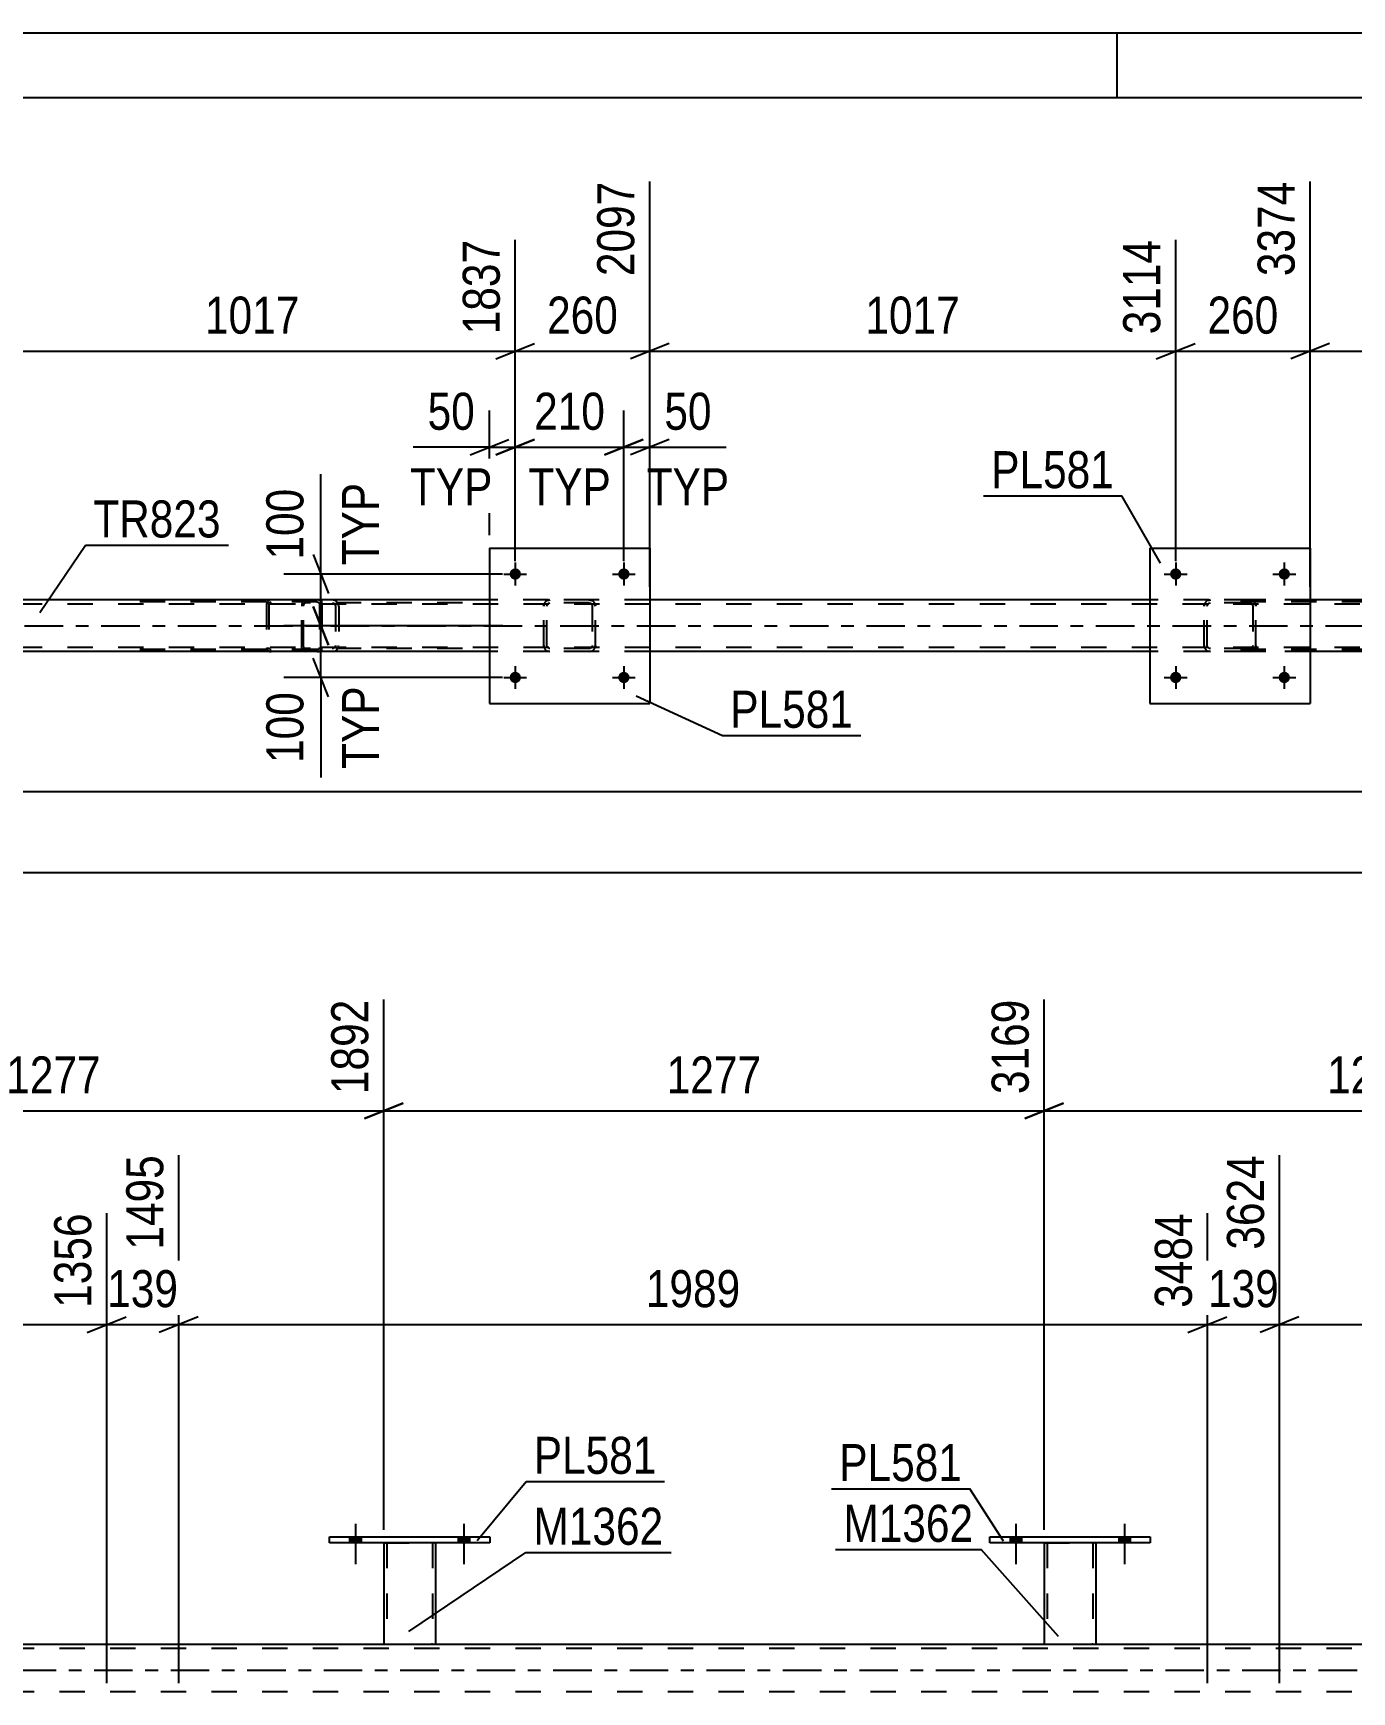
# Model space of a CAD drawing. Header units: millimetres. Extents: x 0 to 841, y 0 to 594.
# Drawn here: x 127.2 to 229.1, y 465.7 to 594 of the extents above; entities that cross this region are included whole.
import ezdxf

# ---------------------------------------------------------------- set-up
doc = ezdxf.new("R2010")
doc.units = ezdxf.units.MM
doc.linetypes.add('DXK_LINE_DOT2', pattern=[3.9198, 1.9599, -1.9599])
doc.linetypes.add('DXK_LINE_DOT3', pattern=[5.9187, 2.979, -0.9799, 0.9799, -0.9799])
doc.styles.add('Arial Narrow', font='ARIALN.TTF', dxfattribs={"height": 0.2})

# ---------------------------------------------------------------- blocks, each defined once
blk = doc.blocks.new('Unknown-318884811-1133')
at = {"color": 5, "linetype": 'Continuous'}
for p, q in [((841, 594), (0, 594)), ((211, 589), (211, 594)), ((836, 589), (5, 589))]:
    blk.add_line(p, q, dxfattribs=at)
blk = doc.blocks.new('Part-318884811-2926 - 2858')
at = {"color": 2, "linetype": 'Continuous'}
for p, q in [((162.44, 554.17), (162.44, 542.17)), ((162.44, 554.17), (174.84, 554.17)), ((174.84, 554.17), (174.84, 542.17)), ((162.44, 542.17), (174.84, 542.17))]:
    blk.add_line(p, q, dxfattribs=at)
blk = doc.blocks.new('Part-318884811-2947 - 2858')
at = {"color": 7, "linetype": 'DXK_LINE_DOT2'}
for p, q in [((217.72, 549.69), (217.76, 549.87)), ((217.76, 549.87), (217.72, 549.69)), ((217.72, 546.65), (217.72, 549.69)), ((217.96, 549.69), (217.98, 549.78)), ((217.96, 546.65), (217.96, 549.69)), ((217.98, 549.78), (218.03, 549.86)), ((218.02, 550.13), (218.2, 550.17)), ((218.2, 550.17), (218.02, 550.13)), ((218.03, 549.86), (218.11, 549.91)), ((218.11, 549.91), (218.2, 549.93)), ((221.24, 550.17), (218.2, 550.17)), ((221.24, 549.93), (218.2, 549.93)), ((221.24, 550.17), (221.42, 550.13)), ((221.42, 550.13), (221.24, 550.17)), ((221.24, 549.93), (221.33, 549.91)), ((221.33, 549.91), (221.41, 549.86)), ((221.41, 549.86), (221.46, 549.78)), ((221.46, 549.78), (221.48, 549.69)), ((221.48, 549.69), (221.48, 546.65)), ((221.68, 549.87), (221.72, 549.69)), ((221.72, 549.69), (221.68, 549.87)), ((221.72, 546.65), (221.72, 549.69)), ((217.76, 546.46), (217.72, 546.65)), ((217.72, 546.65), (217.76, 546.46)), ((217.98, 546.55), (217.96, 546.65)), ((218.03, 546.48), (217.98, 546.55)), ((218.11, 546.42), (218.03, 546.48)), ((221.41, 546.48), (221.33, 546.42)), ((221.46, 546.55), (221.41, 546.48)), ((221.48, 546.65), (221.46, 546.55)), ((221.72, 546.65), (221.68, 546.46)), ((221.68, 546.46), (221.72, 546.65)), ((218.2, 546.17), (218.02, 546.2)), ((218.02, 546.2), (218.2, 546.17)), ((218.2, 546.41), (218.11, 546.42)), ((221.24, 546.41), (218.2, 546.41)), ((221.24, 546.17), (218.2, 546.17)), ((221.33, 546.42), (221.24, 546.41)), ((221.42, 546.2), (221.24, 546.17)), ((221.24, 546.17), (221.42, 546.2))]:
    blk.add_line(p, q, dxfattribs=at)
at = {"color": 7, "linetype": 'DXK_LINE_DOT3'}
blk.add_line((219.72, 548.17), (219.72, 548.17), dxfattribs=at)
at = {"color": 7, "linetype": 'DXK_LINE_DOT2'}
for centre, start, end in [((218.2, 549.69), 112.5, 157.5), ((218.2, 549.69), 112.5, 157.5), ((221.24, 549.69), 22.5, 67.5), ((221.24, 549.69), 22.5, 67.5), ((218.2, 546.65), 202.5, 247.5), ((218.2, 546.65), 202.5, 247.5), ((221.24, 546.65), 292.5, 337.5), ((221.24, 546.65), 292.5, 337.5)]:
    blk.add_arc(centre, 0.48, start, end, dxfattribs=at)
blk = doc.blocks.new('Part-318884811-2952 - 2858')
at = {"color": 2, "linetype": 'Continuous'}
for p, q in [((213.52, 554.17), (213.52, 542.17)), ((213.52, 554.17), (225.92, 554.17)), ((225.92, 554.17), (225.92, 542.17)), ((213.52, 542.17), (225.92, 542.17))]:
    blk.add_line(p, q, dxfattribs=at)
blk = doc.blocks.new('Part-318884811-2953 - 2858')
at = {"color": 7, "linetype": 'DXK_LINE_DOT2'}
for p, q in [((166.64, 549.69), (166.68, 549.87)), ((166.68, 549.87), (166.64, 549.69)), ((166.64, 546.65), (166.64, 549.69)), ((166.88, 549.69), (166.9, 549.78)), ((166.88, 546.65), (166.88, 549.69)), ((166.9, 549.78), (166.95, 549.86)), ((166.94, 550.13), (167.12, 550.17)), ((167.12, 550.17), (166.94, 550.13)), ((166.95, 549.86), (167.03, 549.91)), ((167.03, 549.91), (167.12, 549.93)), ((170.16, 550.17), (167.12, 550.17)), ((170.16, 549.93), (167.12, 549.93)), ((170.16, 550.17), (170.34, 550.13)), ((170.34, 550.13), (170.16, 550.17)), ((170.16, 549.93), (170.25, 549.91)), ((170.25, 549.91), (170.33, 549.86)), ((170.33, 549.86), (170.38, 549.78)), ((170.38, 549.78), (170.4, 549.69)), ((170.4, 549.69), (170.4, 546.65)), ((170.6, 549.87), (170.64, 549.69)), ((170.64, 549.69), (170.6, 549.87)), ((170.64, 546.65), (170.64, 549.69)), ((166.68, 546.46), (166.64, 546.65)), ((166.64, 546.65), (166.68, 546.46)), ((166.9, 546.55), (166.88, 546.65)), ((166.95, 546.48), (166.9, 546.55)), ((167.03, 546.42), (166.95, 546.48)), ((170.33, 546.48), (170.25, 546.42)), ((170.38, 546.55), (170.33, 546.48)), ((170.4, 546.65), (170.38, 546.55)), ((170.64, 546.65), (170.6, 546.46)), ((170.6, 546.46), (170.64, 546.65)), ((167.12, 546.17), (166.94, 546.2)), ((166.94, 546.2), (167.12, 546.17)), ((167.12, 546.41), (167.03, 546.42)), ((170.16, 546.41), (167.12, 546.41)), ((170.16, 546.17), (167.12, 546.17)), ((170.25, 546.42), (170.16, 546.41)), ((170.34, 546.2), (170.16, 546.17)), ((170.16, 546.17), (170.34, 546.2))]:
    blk.add_line(p, q, dxfattribs=at)
at = {"color": 7, "linetype": 'DXK_LINE_DOT3'}
blk.add_line((168.64, 548.17), (168.64, 548.17), dxfattribs=at)
at = {"color": 7, "linetype": 'DXK_LINE_DOT2'}
for centre, start, end in [((167.12, 549.69), 112.5, 157.5), ((167.12, 549.69), 112.5, 157.5), ((170.16, 549.69), 22.5, 67.5), ((170.16, 549.69), 22.5, 67.5), ((167.12, 546.65), 202.5, 247.5), ((167.12, 546.65), 202.5, 247.5), ((170.16, 546.65), 292.5, 337.5), ((170.16, 546.65), 292.5, 337.5)]:
    blk.add_arc(centre, 0.48, start, end, dxfattribs=at)
blk = doc.blocks.new('Bolt-318884811-2912 - 2858')
at = {"linetype": 'Continuous'}
for points in [[(215.96, 544.17, -1), (215.08, 544.17, -1)], [(224.36, 544.17, -1), (223.48, 544.17, -1)]]:
    blk.add_hatch(color=1, dxfattribs=at).paths.add_polyline_path(points)
at = {"color": 1, "linetype": 'Continuous'}
for p, q in [((214.64, 544.17), (216.4, 544.17)), ((215.52, 545.05), (215.52, 543.29)), ((223.04, 544.17), (224.8, 544.17)), ((223.92, 545.05), (223.92, 543.29))]:
    blk.add_line(p, q, dxfattribs=at)
blk = doc.blocks.new('Bolt-318884811-2913 - 2858')
at = {"linetype": 'Continuous'}
for points in [[(215.96, 552.17, -1), (215.08, 552.17, -1)], [(224.36, 552.17, -1), (223.48, 552.17, -1)]]:
    blk.add_hatch(color=1, dxfattribs=at).paths.add_polyline_path(points)
at = {"color": 1, "linetype": 'Continuous'}
for p, q in [((215.52, 553.05), (215.52, 551.29)), ((223.92, 553.05), (223.92, 551.29)), ((214.64, 552.17), (216.4, 552.17)), ((223.04, 552.17), (224.8, 552.17))]:
    blk.add_line(p, q, dxfattribs=at)
blk = doc.blocks.new('Bolt-318884811-2914 - 2858')
at = {"linetype": 'Continuous'}
for points in [[(164.88, 544.17, -1), (164, 544.17, -1)], [(173.28, 544.17, -1), (172.4, 544.17, -1)]]:
    blk.add_hatch(color=1, dxfattribs=at).paths.add_polyline_path(points)
at = {"color": 1, "linetype": 'Continuous'}
for p, q in [((163.56, 544.17), (165.32, 544.17)), ((164.44, 545.05), (164.44, 543.29)), ((171.96, 544.17), (173.72, 544.17)), ((172.84, 545.05), (172.84, 543.29))]:
    blk.add_line(p, q, dxfattribs=at)
blk = doc.blocks.new('Bolt-318884811-2915 - 2858')
at = {"linetype": 'Continuous'}
for points in [[(164.88, 552.17, -1), (164, 552.17, -1)], [(173.28, 552.17, -1), (172.4, 552.17, -1)]]:
    blk.add_hatch(color=1, dxfattribs=at).paths.add_polyline_path(points)
at = {"color": 1, "linetype": 'Continuous'}
for p, q in [((164.44, 553.05), (164.44, 551.29)), ((172.84, 553.05), (172.84, 551.29)), ((163.56, 552.17), (165.32, 552.17)), ((171.96, 552.17), (173.72, 552.17))]:
    blk.add_line(p, q, dxfattribs=at)
blk = doc.blocks.new('Part-318884811-2978 - 2858')
at = {"color": 7, "linetype": 'DXK_LINE_DOT2'}
for p, q in [((234.26, 550.17), (218.93, 550.17)), ((234.26, 550.01), (218.93, 550.01)), ((230.37, 549.97), (230.34, 549.85)), ((230.34, 549.85), (230.34, 546.49)), ((230.52, 549.85), (230.53, 549.91)), ((230.52, 549.85), (230.52, 546.49)), ((230.53, 549.91), (230.56, 549.96)), ((230.69, 550.17), (230.56, 550.14)), ((230.56, 549.96), (230.62, 549.99)), ((230.62, 549.99), (230.69, 550.01)), ((234.39, 550.14), (234.26, 550.17)), ((234.26, 550.01), (234.33, 549.99)), ((234.33, 549.99), (234.35, 549.98)), ((234.35, 549.98), (234.38, 549.96)), ((234.38, 549.96), (234.42, 549.91)), ((234.42, 549.91), (234.43, 549.85)), ((234.43, 549.85), (234.43, 546.49)), ((234.6, 549.85), (234.58, 549.97)), ((234.6, 549.85), (234.6, 546.49)), ((230.34, 546.49), (230.37, 546.36)), ((230.53, 546.43), (230.52, 546.49)), ((234.43, 546.49), (234.42, 546.43)), ((234.58, 546.36), (234.6, 546.49)), ((234.26, 546.33), (218.93, 546.33)), ((234.26, 546.17), (218.93, 546.17)), ((230.56, 546.37), (230.53, 546.43)), ((230.56, 546.37), (230.6, 546.35)), ((230.56, 546.19), (230.69, 546.17)), ((230.6, 546.35), (230.62, 546.34)), ((230.62, 546.34), (230.69, 546.33)), ((234.33, 546.34), (234.26, 546.33)), ((234.26, 546.17), (234.39, 546.19)), ((234.38, 546.37), (234.33, 546.34)), ((234.42, 546.43), (234.38, 546.37))]:
    blk.add_line(p, q, dxfattribs=at)
for centre, start, end in [((230.67, 549.83), 110.7583, 155.68), ((234.27, 549.83), 24.32, 69.2417), ((230.67, 546.5), 204.32, 249.2417), ((234.27, 546.5), 290.7583, 335.68)]:
    blk.add_arc(centre, 0.331, start, end, dxfattribs=at)
blk = doc.blocks.new('Part-318884811-2996 - 2858')
at = {"color": 7, "linetype": 'DXK_LINE_DOT2'}
for p, q in [((149.13, 550.17), (133.8, 550.17)), ((149.13, 550.01), (133.8, 550.01)), ((145.24, 549.97), (145.21, 549.85)), ((145.21, 549.85), (145.21, 546.49)), ((145.38, 549.85), (145.39, 549.91)), ((145.38, 549.85), (145.38, 546.49)), ((145.39, 549.91), (145.43, 549.96)), ((145.55, 550.17), (145.42, 550.14)), ((145.43, 549.96), (145.49, 549.99)), ((145.49, 549.99), (145.55, 550.01)), ((149.26, 550.14), (149.13, 550.17)), ((149.13, 550.01), (149.19, 549.99)), ((149.19, 549.99), (149.22, 549.98)), ((149.22, 549.98), (149.25, 549.96)), ((149.25, 549.96), (149.28, 549.91)), ((149.28, 549.91), (149.3, 549.85)), ((149.3, 549.85), (149.3, 546.49)), ((149.47, 549.85), (149.44, 549.97)), ((149.47, 549.85), (149.47, 546.49)), ((145.21, 546.49), (145.24, 546.36)), ((145.39, 546.43), (145.38, 546.49)), ((149.3, 546.49), (149.28, 546.43)), ((149.44, 546.36), (149.47, 546.49)), ((149.13, 546.33), (133.8, 546.33)), ((149.13, 546.17), (133.8, 546.17)), ((145.43, 546.37), (145.39, 546.43)), ((145.42, 546.19), (145.55, 546.17)), ((145.43, 546.37), (145.46, 546.35)), ((145.46, 546.35), (145.49, 546.34)), ((145.49, 546.34), (145.55, 546.33)), ((149.19, 546.34), (149.13, 546.33)), ((149.13, 546.17), (149.26, 546.19)), ((149.25, 546.37), (149.19, 546.34)), ((149.28, 546.43), (149.25, 546.37))]:
    blk.add_line(p, q, dxfattribs=at)
for centre, start, end in [((145.54, 549.83), 110.7583, 155.68), ((149.14, 549.83), 24.32, 69.2417), ((145.54, 546.5), 204.32, 249.2417), ((149.14, 546.5), 290.7583, 335.68)]:
    blk.add_arc(centre, 0.331, start, end, dxfattribs=at)
blk = doc.blocks.new('Part-318884811-3003 - 2858')
at = {"color": 7, "linetype": 'DXK_LINE_DOT2'}
for p, q in [((147.94, 549.87), (147.92, 549.69)), ((147.92, 546.65), (147.92, 549.69)), ((148, 550.03), (147.94, 549.87)), ((148.09, 550.13), (148, 550.03)), ((148.06, 549.69), (148.07, 549.78)), ((148.06, 546.65), (148.06, 549.69)), ((148.07, 549.78), (148.1, 549.86)), ((148.19, 550.17), (148.09, 550.13)), ((148.1, 549.86), (148.14, 549.91)), ((148.14, 549.91), (148.19, 549.93)), ((160.35, 550.17), (148.19, 550.17)), ((160.35, 549.93), (148.19, 549.93)), ((149.47, 549.93), (149.47, 550.17)), ((150.47, 550.13), (150.28, 550.17)), ((150.28, 549.93), (150.38, 549.91)), ((150.38, 549.91), (150.46, 549.86)), ((150.46, 549.86), (150.51, 549.78)), ((150.51, 549.78), (150.53, 549.69)), ((150.53, 549.69), (150.53, 546.65)), ((150.77, 549.77), (150.75, 549.87)), ((150.79, 549.69), (150.77, 549.77)), ((150.79, 549.69), (150.79, 546.65)), ((147.94, 546.46), (147.92, 546.65)), ((148.07, 546.55), (148.06, 546.65)), ((148.08, 546.51), (148.07, 546.55)), ((148.1, 546.48), (148.08, 546.51)), ((148.14, 546.42), (148.1, 546.48)), ((150.46, 546.48), (150.38, 546.42)), ((150.51, 546.55), (150.46, 546.48)), ((150.53, 546.65), (150.51, 546.55)), ((150.75, 546.46), (150.77, 546.58)), ((150.77, 546.58), (150.79, 546.65)), ((147.99, 546.34), (147.94, 546.46)), ((148, 546.31), (147.99, 546.34)), ((148, 546.31), (148.09, 546.2)), ((148.09, 546.2), (148.19, 546.17)), ((148.19, 546.41), (148.14, 546.42)), ((160.35, 546.41), (148.19, 546.41)), ((160.35, 546.17), (148.19, 546.17)), ((149.47, 546.17), (149.47, 546.41)), ((150.38, 546.42), (150.28, 546.41)), ((150.28, 546.17), (150.47, 546.2))]:
    blk.add_line(p, q, dxfattribs=at)
for centre, start, end in [((150.3, 549.67), 23.8494, 68.8059), ((150.3, 546.66), 291.1941, 336.1506)]:
    blk.add_arc(centre, 0.492, start, end, dxfattribs=at)
blk = doc.blocks.new('Part-318884811-3068 - 2858')
at = {"color": 7, "linetype": 'DXK_LINE_DOT2'}
for p, q in [((755.01, 549.85), (90.98, 549.85)), ((174.84, 550.17), (162.44, 550.17)), ((225.92, 550.17), (213.52, 550.17)), ((755.01, 546.49), (90.98, 546.49)), ((174.84, 546.17), (162.44, 546.17)), ((225.92, 546.17), (213.52, 546.17))]:
    blk.add_line(p, q, dxfattribs=at)
at = {"color": 2, "linetype": 'Continuous'}
for p, q in [((162.44, 550.17), (123.76, 550.17)), ((213.52, 550.17), (174.84, 550.17)), ((264.6, 550.17), (225.92, 550.17)), ((162.44, 546.17), (123.76, 546.17)), ((213.52, 546.17), (174.84, 546.17)), ((264.6, 546.17), (225.92, 546.17))]:
    blk.add_line(p, q, dxfattribs=at)
at = {"color": 7, "linetype": 'DXK_LINE_DOT3'}
blk.add_line((90.98, 548.17), (755.01, 548.17), dxfattribs=at)
blk = doc.blocks.new('Part-318884811-3912 - 3840')
at = {"color": 2, "linetype": 'Continuous'}
blk.add_line((78.6, 469.4), (742.64, 469.4), dxfattribs=at)
at = {"color": 7, "linetype": 'DXK_LINE_DOT2'}
for p, q in [((742.64, 469.08), (78.6, 469.08)), ((742.64, 465.72), (78.6, 465.72))]:
    blk.add_line(p, q, dxfattribs=at)
at = {"color": 7, "linetype": 'DXK_LINE_DOT3'}
blk.add_line((78.6, 467.4), (742.64, 467.4), dxfattribs=at)
blk = doc.blocks.new('Bolt-318884811-4153 - 3840')
at = {"linetype": 'Continuous'}
for points in [[(202.71, 477.24), (203.59, 477.24), (203.59, 477.72), (202.71, 477.72)], [(211.11, 477.24), (211.99, 477.24), (211.99, 477.72), (211.11, 477.72)]]:
    blk.add_hatch(color=1, dxfattribs=at).paths.add_polyline_path(points)
at = {"color": 1, "linetype": 'Continuous'}
for p, q in [((203.15, 478.72), (203.15, 475.6)), ((211.55, 478.72), (211.55, 475.6)), ((202.71, 477.72), (202.71, 477.24)), ((203.59, 477.72), (203.59, 477.24)), ((211.11, 477.72), (211.11, 477.24)), ((211.99, 477.72), (211.99, 477.24))]:
    blk.add_line(p, q, dxfattribs=at)
blk = doc.blocks.new('Bolt-318884811-4151 - 3840')
at = {"linetype": 'Continuous'}
for points in [[(151.63, 477.24), (152.51, 477.24), (152.51, 477.72), (151.63, 477.72)], [(160.03, 477.24), (160.91, 477.24), (160.91, 477.72), (160.03, 477.72)]]:
    blk.add_hatch(color=1, dxfattribs=at).paths.add_polyline_path(points)
at = {"color": 1, "linetype": 'Continuous'}
for p, q in [((152.07, 478.72), (152.07, 475.6)), ((160.47, 478.72), (160.47, 475.6)), ((151.63, 477.72), (151.63, 477.24)), ((152.51, 477.72), (152.51, 477.24)), ((160.03, 477.72), (160.03, 477.24)), ((160.91, 477.72), (160.91, 477.24))]:
    blk.add_line(p, q, dxfattribs=at)
blk = doc.blocks.new('Bolt-318884811-4152 - 3840')
at = {"linetype": 'Continuous'}
for points in [[(151.63, 477.24), (152.51, 477.24), (152.51, 477.72), (151.63, 477.72)], [(160.03, 477.24), (160.91, 477.24), (160.91, 477.72), (160.03, 477.72)]]:
    blk.add_hatch(color=1, dxfattribs=at).paths.add_polyline_path(points)
at = {"color": 1, "linetype": 'Continuous'}
for p, q in [((152.07, 478.72), (152.07, 475.6)), ((160.47, 478.72), (160.47, 475.6)), ((151.63, 477.72), (151.63, 477.24)), ((152.51, 477.72), (152.51, 477.24)), ((160.03, 477.72), (160.03, 477.24)), ((160.91, 477.72), (160.91, 477.24))]:
    blk.add_line(p, q, dxfattribs=at)
blk = doc.blocks.new('Bolt-318884811-4154 - 3840')
at = {"linetype": 'Continuous'}
for points in [[(202.71, 477.24), (203.59, 477.24), (203.59, 477.72), (202.71, 477.72)], [(211.11, 477.24), (211.99, 477.24), (211.99, 477.72), (211.11, 477.72)]]:
    blk.add_hatch(color=1, dxfattribs=at).paths.add_polyline_path(points)
at = {"color": 1, "linetype": 'Continuous'}
for p, q in [((203.15, 478.72), (203.15, 475.6)), ((211.55, 478.72), (211.55, 475.6)), ((202.71, 477.72), (202.71, 477.24)), ((203.59, 477.72), (203.59, 477.24)), ((211.11, 477.72), (211.11, 477.24)), ((211.99, 477.72), (211.99, 477.24))]:
    blk.add_line(p, q, dxfattribs=at)
blk = doc.blocks.new('Part-318884811-4244 - 3840')
at = {"color": 2, "linetype": 'Continuous'}
for p, q in [((150.07, 477.72), (162.47, 477.72)), ((150.07, 477.24), (150.07, 477.72)), ((162.47, 477.24), (150.07, 477.24)), ((162.47, 477.72), (162.47, 477.24))]:
    blk.add_line(p, q, dxfattribs=at)
blk = doc.blocks.new('Part-318884811-4249 - 3840')
at = {"color": 2, "linetype": 'Continuous'}
for p, q in [((154.27, 477.24), (154.27, 469.4)), ((158.27, 477.24), (158.27, 469.4)), ((154.27, 469.4), (158.27, 469.4))]:
    blk.add_line(p, q, dxfattribs=at)
at = {"color": 7, "linetype": 'DXK_LINE_DOT2'}
for p, q in [((154.27, 477.24), (158.27, 477.24)), ((154.27, 477.24), (154.27, 477.24)), ((154.27, 477.24), (154.27, 477.24)), ((154.51, 477.24), (154.51, 469.4)), ((158.03, 477.24), (158.03, 469.4)), ((158.27, 477.24), (158.27, 477.24)), ((158.27, 477.24), (158.27, 477.24)), ((158.01, 469.4), (157.97, 469.4)), ((157.97, 469.4), (158.01, 469.4)), ((158.03, 469.4), (158.01, 469.4)), ((158.01, 469.4), (158.03, 469.4))]:
    blk.add_line(p, q, dxfattribs=at)
blk = doc.blocks.new('Part-318884811-4254 - 3840')
at = {"color": 2, "linetype": 'Continuous'}
for p, q in [((201.15, 477.72), (213.55, 477.72)), ((201.15, 477.24), (201.15, 477.72)), ((213.55, 477.24), (201.15, 477.24)), ((213.55, 477.72), (213.55, 477.24))]:
    blk.add_line(p, q, dxfattribs=at)
blk = doc.blocks.new('Part-318884811-4259 - 3840')
at = {"color": 2, "linetype": 'Continuous'}
for p, q in [((205.35, 477.24), (205.35, 469.4)), ((209.35, 477.24), (209.35, 469.4)), ((205.35, 469.4), (209.35, 469.4))]:
    blk.add_line(p, q, dxfattribs=at)
at = {"color": 7, "linetype": 'DXK_LINE_DOT2'}
for p, q in [((205.35, 477.24), (209.35, 477.24)), ((205.35, 477.24), (205.35, 477.24)), ((205.35, 477.24), (205.35, 477.24)), ((205.59, 477.24), (205.59, 469.4)), ((209.11, 477.24), (209.11, 469.4)), ((209.35, 477.24), (209.35, 477.24)), ((209.35, 477.24), (209.35, 477.24)), ((209.09, 469.4), (209.05, 469.4)), ((209.05, 469.4), (209.09, 469.4)), ((209.11, 469.4), (209.09, 469.4)), ((209.09, 469.4), (209.11, 469.4))]:
    blk.add_line(p, q, dxfattribs=at)
blk = doc.blocks.new('StraightDimension-318884811-3817 - 2858')
at = {"color": 7, "linetype": 'Continuous'}
blk.add_line((90.34, 529.08), (797.57, 529.08), dxfattribs=at)
blk = doc.blocks.new('StraightDimension-318884811-3101 - 2858')
at = {"color": 7, "linetype": 'Continuous'}
for p, q in [((148.8, 549.67), (150, 546.67)), ((163.47, 548.17), (146.55, 548.17)), ((149.4, 544.17), (149.4, 548.17)), ((150, 542.67), (148.8, 545.67)), ((163.44, 544.17), (146.55, 544.17)), ((149.4, 544.17), (149.4, 536.43)), ((149.4, 544.17), (149.4, 536.43))]:
    blk.add_line(p, q, dxfattribs=at)
at = {"color": 0, "linetype": 'Continuous'}
blk.add_wipeout([(154.5, 544.09), (150.3, 544.09), (150.3, 536.5), (154.5, 536.5)], dxfattribs=at)
at = {"color": 0}
blk.add_wipeout([(148.65, 543.64), (144.45, 543.64), (144.45, 536.96), (148.65, 536.96)], dxfattribs=at)
at = {"color": 3, "style": 'Arial Narrow'}
blk.add_text('100', height=2.863, rotation=90.0002, dxfattribs=at).set_placement((148.05, 537.56))
at = {"color": 3, "linetype": 'Continuous', "style": 'Arial Narrow'}
blk.add_text('TYP', height=2.863, rotation=90.0002, dxfattribs=at).set_placement((153.9, 537.1))
blk = doc.blocks.new('StraightDimension-318884811-3124 - 2858')
at = {"color": 7, "linetype": 'Continuous'}
for p, q in [((149.4, 552.17), (149.4, 559.9)), ((149.4, 552.17), (149.4, 559.9)), ((148.8, 553.67), (150, 550.67)), ((163.44, 552.17), (146.55, 552.17)), ((149.4, 548.17), (149.4, 552.17)), ((150, 546.67), (148.8, 549.67)), ((163.47, 548.17), (146.55, 548.17))]:
    blk.add_line(p, q, dxfattribs=at)
at = {"color": 0}
blk.add_wipeout([(148.65, 559.38), (144.45, 559.38), (144.45, 552.69), (148.65, 552.69)], dxfattribs=at)
at = {"color": 0, "linetype": 'Continuous'}
blk.add_wipeout([(154.5, 559.83), (150.3, 559.83), (150.3, 552.24), (154.5, 552.24)], dxfattribs=at)
at = {"color": 3, "style": 'Arial Narrow'}
blk.add_text('100', height=2.863, rotation=90.0002, dxfattribs=at).set_placement((148.05, 553.29))
at = {"color": 3, "linetype": 'Continuous', "style": 'Arial Narrow'}
blk.add_text('TYP', height=2.863, rotation=90.0002, dxfattribs=at).set_placement((153.9, 552.84))
blk = doc.blocks.new('StraightDimension-318884811-3148 - 2858')
at = {"color": 7, "linetype": 'Continuous'}
for p, q in [((162.44, 555.17), (162.44, 564.83)), ((164.44, 553.17), (164.44, 564.83)), ((162.44, 561.98), (156.53, 561.98)), ((162.44, 561.98), (156.53, 561.98)), ((160.94, 561.38), (163.94, 562.58)), ((162.44, 561.98), (164.44, 561.98)), ((165.94, 562.58), (162.94, 561.38))]:
    blk.add_line(p, q, dxfattribs=at)
at = {"color": 0}
blk.add_wipeout([(161.92, 562.73), (161.92, 566.93), (157.06, 566.93), (157.06, 562.73)], dxfattribs=at)
at = {"color": 0, "linetype": 'Continuous'}
blk.add_wipeout([(163.28, 556.88), (163.28, 561.08), (155.69, 561.08), (155.69, 556.88)], dxfattribs=at)
at = {"color": 3, "style": 'Arial Narrow'}
blk.add_text('50', height=2.863, dxfattribs=at).set_placement((157.66, 563.33))
at = {"color": 3, "linetype": 'Continuous', "style": 'Arial Narrow'}
blk.add_text('TYP', height=2.863, dxfattribs=at).set_placement((156.29, 557.48))
blk = doc.blocks.new('StraightDimension-318884811-3161 - 2858')
at = {"color": 7, "linetype": 'Continuous'}
for p, q in [((164.44, 553.17), (164.44, 564.83)), ((172.84, 553.17), (172.84, 564.83)), ((162.94, 561.38), (165.94, 562.58)), ((164.44, 561.98), (172.84, 561.98)), ((174.34, 562.58), (171.34, 561.38))]:
    blk.add_line(p, q, dxfattribs=at)
at = {"color": 0}
blk.add_wipeout([(171.98, 562.73), (171.98, 566.93), (165.3, 566.93), (165.3, 562.73)], dxfattribs=at)
at = {"color": 0, "linetype": 'Continuous'}
blk.add_wipeout([(172.43, 556.88), (172.43, 561.08), (164.85, 561.08), (164.85, 556.88)], dxfattribs=at)
at = {"color": 3, "style": 'Arial Narrow'}
blk.add_text('210', height=2.863, dxfattribs=at).set_placement((165.9, 563.33))
at = {"color": 3, "linetype": 'Continuous', "style": 'Arial Narrow'}
blk.add_text('TYP', height=2.863, dxfattribs=at).set_placement((165.45, 557.48))
blk = doc.blocks.new('StraightDimension-318884811-3177 - 2858')
at = {"color": 7, "linetype": 'Continuous'}
for p, q in [((172.84, 553.17), (172.84, 564.83)), ((174.84, 555.17), (174.84, 564.83)), ((171.34, 561.38), (174.34, 562.58)), ((172.84, 561.98), (174.84, 561.98)), ((176.34, 562.58), (173.34, 561.38)), ((174.84, 561.98), (180.75, 561.98)), ((174.84, 561.98), (180.75, 561.98))]:
    blk.add_line(p, q, dxfattribs=at)
at = {"color": 0}
blk.add_wipeout([(180.22, 562.73), (180.22, 566.93), (175.37, 566.93), (175.37, 562.73)], dxfattribs=at)
at = {"color": 0, "linetype": 'Continuous'}
blk.add_wipeout([(181.59, 556.88), (181.59, 561.08), (174, 561.08), (174, 556.88)], dxfattribs=at)
at = {"color": 3, "style": 'Arial Narrow'}
blk.add_text('50', height=2.863, dxfattribs=at).set_placement((175.97, 563.33))
at = {"color": 3, "linetype": 'Continuous', "style": 'Arial Narrow'}
blk.add_text('TYP', height=2.863, dxfattribs=at).set_placement((174.6, 557.48))
blk = doc.blocks.new('StraightDimension-318884811-3249 - 2858')
at = {"color": 7, "linetype": 'Continuous'}
blk.add_line((90.98, 535.34), (796.93, 535.34), dxfattribs=at)
blk = doc.blocks.new('StraightDimension-318884811-3296 - 2858')
at = {"color": 7, "linetype": 'Continuous'}
for p, q in [((123.76, 550.85), (123.76, 580.7)), ((164.44, 553.17), (164.44, 578.02)), ((125.26, 570.01), (122.26, 568.81)), ((162.94, 568.81), (165.94, 570.01)), ((123.76, 569.41), (164.44, 569.41))]:
    blk.add_line(p, q, dxfattribs=at)
at = {"color": 0}
blk.add_wipeout([(148.36, 570.16), (148.36, 574.36), (139.84, 574.36), (139.84, 570.16)], dxfattribs=at)
at = {"color": 3, "style": 'Arial Narrow'}
blk.add_text('1017', height=2.863, dxfattribs=at).set_placement((140.44, 570.76))
at = {"color": 0, "linetype": 'Continuous'}
blk.add_wipeout([(163.84, 578.62), (159.64, 578.62), (159.64, 570.11), (163.84, 570.11)], dxfattribs=at)
at = {"color": 3, "linetype": 'Continuous', "style": 'Arial Narrow'}
blk.add_text('1837', height=2.863, rotation=90.0002, dxfattribs=at).set_placement((163.24, 570.71))
blk = doc.blocks.new('StraightDimension-318884811-3309 - 2858')
at = {"color": 7, "linetype": 'Continuous'}
for p, q in [((174.84, 551.17), (174.84, 582.52)), ((164.44, 553.17), (164.44, 578.02)), ((162.94, 568.81), (165.94, 570.01)), ((176.34, 570.01), (173.34, 568.81)), ((164.44, 569.41), (174.84, 569.41))]:
    blk.add_line(p, q, dxfattribs=at)
at = {"color": 0}
blk.add_wipeout([(172.98, 570.16), (172.98, 574.36), (166.3, 574.36), (166.3, 570.16)], dxfattribs=at)
at = {"color": 3, "style": 'Arial Narrow'}
blk.add_text('260', height=2.863, dxfattribs=at).set_placement((166.9, 570.76))
at = {"color": 0, "linetype": 'Continuous'}
blk.add_wipeout([(174.24, 583.12), (170.04, 583.12), (170.04, 574.61), (174.24, 574.61)], dxfattribs=at)
at = {"color": 3, "linetype": 'Continuous', "style": 'Arial Narrow'}
blk.add_text('2097', height=2.863, rotation=90.0002, dxfattribs=at).set_placement((173.64, 575.21))
blk = doc.blocks.new('StraightDimension-318884811-3329 - 2858')
at = {"color": 7, "linetype": 'Continuous'}
for p, q in [((174.84, 551.17), (174.84, 582.52)), ((215.52, 553.17), (215.52, 578.02)), ((176.34, 570.01), (173.34, 568.81)), ((214.02, 568.81), (217.02, 570.01)), ((174.84, 569.41), (215.52, 569.41))]:
    blk.add_line(p, q, dxfattribs=at)
at = {"color": 0}
blk.add_wipeout([(199.44, 570.16), (199.44, 574.36), (190.92, 574.36), (190.92, 570.16)], dxfattribs=at)
at = {"color": 3, "style": 'Arial Narrow'}
blk.add_text('1017', height=2.863, dxfattribs=at).set_placement((191.52, 570.76))
at = {"color": 0, "linetype": 'Continuous'}
blk.add_wipeout([(214.92, 578.62), (210.72, 578.62), (210.72, 570.11), (214.92, 570.11)], dxfattribs=at)
at = {"color": 3, "linetype": 'Continuous', "style": 'Arial Narrow'}
blk.add_text('3114', height=2.863, rotation=90.0002, dxfattribs=at).set_placement((214.32, 570.71))
blk = doc.blocks.new('StraightDimension-318884811-3349 - 2858')
at = {"color": 7, "linetype": 'Continuous'}
for p, q in [((225.92, 551.17), (225.92, 582.52)), ((215.52, 553.17), (215.52, 578.02)), ((214.02, 568.81), (217.02, 570.01)), ((227.42, 570.01), (224.42, 568.81)), ((215.52, 569.41), (225.92, 569.41))]:
    blk.add_line(p, q, dxfattribs=at)
at = {"color": 0}
blk.add_wipeout([(224.06, 570.16), (224.06, 574.36), (217.38, 574.36), (217.38, 570.16)], dxfattribs=at)
at = {"color": 3, "style": 'Arial Narrow'}
blk.add_text('260', height=2.863, dxfattribs=at).set_placement((217.98, 570.76))
at = {"color": 0, "linetype": 'Continuous'}
blk.add_wipeout([(225.32, 583.12), (221.12, 583.12), (221.12, 574.61), (225.32, 574.61)], dxfattribs=at)
at = {"color": 3, "linetype": 'Continuous', "style": 'Arial Narrow'}
blk.add_text('3374', height=2.863, rotation=90.0002, dxfattribs=at).set_placement((224.72, 575.21))
blk = doc.blocks.new('StraightDimension-318884811-3369 - 2858')
at = {"color": 7, "linetype": 'Continuous'}
for p, q in [((225.92, 551.17), (225.92, 582.52)), ((266.6, 553.17), (266.6, 578.02)), ((227.42, 570.01), (224.42, 568.81)), ((265.1, 568.81), (268.1, 570.01)), ((225.92, 569.41), (266.6, 569.41))]:
    blk.add_line(p, q, dxfattribs=at)
at = {"color": 0}
blk.add_wipeout([(250.52, 570.16), (250.52, 574.36), (242, 574.36), (242, 570.16)], dxfattribs=at)
at = {"color": 3, "style": 'Arial Narrow'}
blk.add_text('1017', height=2.863, dxfattribs=at).set_placement((242.6, 570.76))
at = {"color": 0, "linetype": 'Continuous'}
blk.add_wipeout([(266, 578.62), (261.8, 578.62), (261.8, 570.11), (266, 570.11)], dxfattribs=at)
at = {"color": 3, "linetype": 'Continuous', "style": 'Arial Narrow'}
blk.add_text('4391', height=2.863, rotation=90.0002, dxfattribs=at).set_placement((265.4, 570.71))
blk = doc.blocks.new('StraightDimension-318884811-5130 - 3840')
at = {"color": 7, "linetype": 'Continuous'}
for p, q in [((138.41, 466.4), (138.41, 507.23)), ((217.97, 466.4), (217.97, 502.73)), ((139.91, 494.72), (136.91, 493.52)), ((138.41, 494.12), (217.97, 494.12)), ((216.47, 493.52), (219.47, 494.72))]:
    blk.add_line(p, q, dxfattribs=at)
at = {"color": 0}
blk.add_wipeout([(182.45, 494.87), (182.45, 499.07), (173.94, 499.07), (173.94, 494.87)], dxfattribs=at)
at = {"color": 3, "style": 'Arial Narrow'}
blk.add_text('1989', height=2.863, dxfattribs=at).set_placement((174.54, 495.47))
at = {"color": 0, "linetype": 'Continuous'}
blk.add_wipeout([(217.37, 503.33), (213.17, 503.33), (213.17, 494.82), (217.37, 494.82)], dxfattribs=at)
at = {"color": 3, "linetype": 'Continuous', "style": 'Arial Narrow'}
blk.add_text('3484', height=2.863, rotation=90.0002, dxfattribs=at).set_placement((216.77, 495.42))
blk = doc.blocks.new('StraightDimension-318884811-5149 - 3840')
at = {"color": 7, "linetype": 'Continuous'}
for p, q in [((223.55, 466.4), (223.55, 507.23)), ((217.97, 466.4), (217.97, 502.73)), ((216.47, 493.52), (219.47, 494.72)), ((217.97, 494.12), (223.55, 494.12)), ((225.05, 494.72), (222.05, 493.52))]:
    blk.add_line(p, q, dxfattribs=at)
at = {"color": 0}
blk.add_wipeout([(224.1, 494.87), (224.1, 499.07), (217.42, 499.07), (217.42, 494.87)], dxfattribs=at)
at = {"color": 3, "style": 'Arial Narrow'}
blk.add_text('139', height=2.863, dxfattribs=at).set_placement((218.02, 495.47))
at = {"color": 0, "linetype": 'Continuous'}
blk.add_wipeout([(222.95, 507.83), (218.75, 507.83), (218.75, 499.32), (222.95, 499.32)], dxfattribs=at)
at = {"color": 3, "linetype": 'Continuous', "style": 'Arial Narrow'}
blk.add_text('3624', height=2.863, rotation=90.0002, dxfattribs=at).set_placement((222.35, 499.92))
blk = doc.blocks.new('StraightDimension-318884811-4517 - 3840')
at = {"color": 7, "linetype": 'Continuous'}
for p, q in [((154.27, 478.24), (154.27, 519.26)), ((205.35, 478.24), (205.35, 519.26)), ((155.77, 511.25), (152.77, 510.05)), ((154.27, 510.65), (205.35, 510.65)), ((203.85, 510.05), (206.85, 511.25))]:
    blk.add_line(p, q, dxfattribs=at)
at = {"color": 0}
blk.add_wipeout([(184.07, 511.4), (184.07, 515.6), (175.55, 515.6), (175.55, 511.4)], dxfattribs=at)
at = {"color": 3, "style": 'Arial Narrow'}
blk.add_text('1277', height=2.863, dxfattribs=at).set_placement((176.15, 512))
at = {"color": 0, "linetype": 'Continuous'}
blk.add_wipeout([(204.75, 519.86), (200.55, 519.86), (200.55, 511.35), (204.75, 511.35)], dxfattribs=at)
at = {"color": 3, "linetype": 'Continuous', "style": 'Arial Narrow'}
blk.add_text('3169', height=2.863, rotation=90.0002, dxfattribs=at).set_placement((204.15, 511.95))
blk = doc.blocks.new('StraightDimension-318884811-4507 - 3840')
at = {"color": 7, "linetype": 'Continuous'}
for p, q in [((154.27, 478.24), (154.27, 519.26)), ((103.19, 478.24), (103.19, 517.43)), ((104.69, 511.25), (101.69, 510.05)), ((103.19, 510.65), (154.27, 510.65)), ((152.77, 510.05), (155.77, 511.25))]:
    blk.add_line(p, q, dxfattribs=at)
at = {"color": 0}
blk.add_wipeout([(132.99, 511.4), (132.99, 515.6), (124.47, 515.6), (124.47, 511.4)], dxfattribs=at)
at = {"color": 3, "style": 'Arial Narrow'}
blk.add_text('1277', height=2.863, dxfattribs=at).set_placement((125.07, 512))
at = {"color": 0, "linetype": 'Continuous'}
blk.add_wipeout([(153.67, 519.86), (149.47, 519.86), (149.47, 511.35), (153.67, 511.35)], dxfattribs=at)
at = {"color": 3, "linetype": 'Continuous', "style": 'Arial Narrow'}
blk.add_text('1892', height=2.863, rotation=90.0002, dxfattribs=at).set_placement((153.07, 511.95))
blk = doc.blocks.new('StraightDimension-318884811-4527 - 3840')
at = {"color": 7, "linetype": 'Continuous'}
for p, q in [((205.35, 478.24), (205.35, 519.26)), ((256.43, 478.24), (256.43, 519.26)), ((206.85, 511.25), (203.85, 510.05)), ((205.35, 510.65), (256.43, 510.65)), ((254.93, 510.05), (257.93, 511.25))]:
    blk.add_line(p, q, dxfattribs=at)
at = {"color": 0}
blk.add_wipeout([(235.15, 511.4), (235.15, 515.6), (226.63, 515.6), (226.63, 511.4)], dxfattribs=at)
at = {"color": 3, "style": 'Arial Narrow'}
blk.add_text('1277', height=2.863, dxfattribs=at).set_placement((227.23, 512))
at = {"color": 0, "linetype": 'Continuous'}
blk.add_wipeout([(255.83, 519.86), (251.63, 519.86), (251.63, 511.35), (255.83, 511.35)], dxfattribs=at)
at = {"color": 3, "linetype": 'Continuous', "style": 'Arial Narrow'}
blk.add_text('4446', height=2.863, rotation=90.0002, dxfattribs=at).set_placement((255.23, 511.95))
blk = doc.blocks.new('StraightDimension-318884811-5106 - 3840')
at = {"color": 7, "linetype": 'Continuous'}
for p, q in [((138.41, 466.4), (138.41, 507.23)), ((132.84, 466.4), (132.84, 502.73)), ((131.34, 493.52), (134.34, 494.72)), ((132.84, 494.12), (138.41, 494.12)), ((139.91, 494.72), (136.91, 493.52))]:
    blk.add_line(p, q, dxfattribs=at)
at = {"color": 0}
blk.add_wipeout([(138.97, 494.87), (138.97, 499.07), (132.28, 499.07), (132.28, 494.87)], dxfattribs=at)
at = {"color": 3, "style": 'Arial Narrow'}
blk.add_text('139', height=2.863, dxfattribs=at).set_placement((132.88, 495.47))
at = {"color": 0, "linetype": 'Continuous'}
blk.add_wipeout([(137.81, 507.83), (133.61, 507.83), (133.61, 499.32), (137.81, 499.32)], dxfattribs=at)
at = {"color": 3, "linetype": 'Continuous', "style": 'Arial Narrow'}
blk.add_text('1495', height=2.863, rotation=90.0002, dxfattribs=at).set_placement((137.21, 499.92))
blk = doc.blocks.new('StraightDimension-318884811-5169 - 3840')
at = {"color": 7, "linetype": 'Continuous'}
for p, q in [((223.55, 466.4), (223.55, 507.23)), ((303.11, 466.4), (303.11, 502.73)), ((225.05, 494.72), (222.05, 493.52)), ((223.55, 494.12), (303.11, 494.12)), ((301.61, 493.52), (304.61, 494.72))]:
    blk.add_line(p, q, dxfattribs=at)
at = {"color": 0}
blk.add_wipeout([(267.58, 494.87), (267.58, 499.07), (259.07, 499.07), (259.07, 494.87)], dxfattribs=at)
at = {"color": 3, "style": 'Arial Narrow'}
blk.add_text('1989', height=2.863, dxfattribs=at).set_placement((259.67, 495.47))
at = {"color": 0, "linetype": 'Continuous'}
blk.add_wipeout([(302.51, 503.33), (298.31, 503.33), (298.31, 494.82), (302.51, 494.82)], dxfattribs=at)
at = {"color": 3, "linetype": 'Continuous', "style": 'Arial Narrow'}
blk.add_text('5613', height=2.863, rotation=90.0002, dxfattribs=at).set_placement((301.91, 495.42))
blk = doc.blocks.new('StraightDimension-318884811-5390 - 3840')
at = {"color": 7, "linetype": 'Continuous'}
for p, q in [((132.84, 466.4), (132.84, 502.73)), ((78.6, 474.9), (78.6, 497.24)), ((80.1, 494.72), (77.1, 493.52)), ((78.6, 494.12), (132.84, 494.12)), ((131.34, 493.52), (134.34, 494.72))]:
    blk.add_line(p, q, dxfattribs=at)
at = {"color": 0}
blk.add_wipeout([(109.98, 494.87), (109.98, 499.07), (101.47, 499.07), (101.47, 494.87)], dxfattribs=at)
at = {"color": 3, "style": 'Arial Narrow'}
blk.add_text('1356', height=2.863, dxfattribs=at).set_placement((102.07, 495.47))
at = {"color": 0, "linetype": 'Continuous'}
for points in [[(132.24, 503.33), (128.04, 503.33), (128.04, 494.82), (132.24, 494.82)], [(78, 497.84), (73.8, 497.84), (73.8, 494.82), (78, 494.82)]]:
    blk.add_wipeout(points, dxfattribs=at)
at = {"color": 3, "linetype": 'Continuous', "style": 'Arial Narrow'}
for s, height, p in [('1356', 2.863, (131.64, 495.42)), ('0', 2.86, (77.4, 495.42))]:
    blk.add_text(s, height=height, rotation=90.0002, dxfattribs=at).set_placement(p)
blk = doc.blocks.new('Mark-318884811-2948 - 2858')
at = {"color": 0}
blk.add_wipeout([(210.75, 558.81), (210.75, 561.81), (201.25, 561.81), (201.25, 558.81)], dxfattribs=at)
blk.add_wipeout([(210.75, 558.81), (210.75, 561.81), (201.25, 561.81), (201.25, 558.81)], dxfattribs=at)
at = {"color": 30, "linetype": 'Continuous'}
for p in [(200.65, 558.21), (214.35, 553.02)]:
    blk.add_line(p, (211.35, 558.21), dxfattribs=at)
at = {"color": 3, "style": 'Arial Narrow'}
blk.add_text('PL581', height=2.863, dxfattribs=at).set_placement((201.25, 558.81))
blk = doc.blocks.new('Mark-318884811-2922 - 2858')
at = {"color": 0}
blk.add_wipeout([(190.57, 540.28), (190.57, 543.28), (181.07, 543.28), (181.07, 540.28)], dxfattribs=at)
blk.add_wipeout([(190.57, 540.28), (190.57, 543.28), (181.07, 543.28), (181.07, 540.28)], dxfattribs=at)
at = {"color": 30, "linetype": 'Continuous'}
for p, q in [((173.78, 542.74), (180.47, 539.68)), ((180.47, 539.68), (191.17, 539.68))]:
    blk.add_line(p, q, dxfattribs=at)
at = {"color": 3, "style": 'Arial Narrow'}
blk.add_text('PL581', height=2.863, dxfattribs=at).set_placement((181.07, 540.28))
blk = doc.blocks.new('Mark-318884811-3064 - 2858')
at = {"color": 0}
blk.add_wipeout([(141.66, 555), (141.66, 558), (131.8, 558), (131.8, 555)], dxfattribs=at)
blk.add_wipeout([(141.66, 555), (141.66, 558), (131.8, 558), (131.8, 555)], dxfattribs=at)
at = {"color": 30, "linetype": 'Continuous'}
for p, q in [((127.68, 549.19), (131.2, 554.4)), ((131.2, 554.4), (142.26, 554.4))]:
    blk.add_line(p, q, dxfattribs=at)
at = {"color": 3, "style": 'Arial Narrow'}
blk.add_text('TR823', height=2.863, dxfattribs=at).set_placement((131.8, 555))
blk = doc.blocks.new('Mark-318884811-4240 - 3840')
at = {"color": 0}
blk.add_wipeout([(175.37, 482.58), (175.37, 485.58), (165.87, 485.58), (165.87, 482.58)], dxfattribs=at)
blk.add_wipeout([(175.37, 482.58), (175.37, 485.58), (165.87, 485.58), (165.87, 482.58)], dxfattribs=at)
at = {"color": 30, "linetype": 'Continuous'}
for p, q in [((161.49, 477.42), (165.27, 481.98)), ((165.27, 481.98), (175.97, 481.98))]:
    blk.add_line(p, q, dxfattribs=at)
at = {"color": 3, "style": 'Arial Narrow'}
blk.add_text('PL581', height=2.863, dxfattribs=at).set_placement((165.87, 482.58))
blk = doc.blocks.new('Mark-318884811-4245 - 3840')
at = {"color": 0}
blk.add_wipeout([(175.91, 477.09), (175.91, 480.09), (165.85, 480.09), (165.85, 477.09)], dxfattribs=at)
blk.add_wipeout([(175.91, 477.09), (175.91, 480.09), (165.85, 480.09), (165.85, 477.09)], dxfattribs=at)
at = {"color": 30, "linetype": 'Continuous'}
for p, q in [((156.22, 470.39), (165.25, 476.49)), ((165.25, 476.49), (176.51, 476.49))]:
    blk.add_line(p, q, dxfattribs=at)
at = {"color": 3, "style": 'Arial Narrow'}
blk.add_text('M1362', height=2.863, dxfattribs=at).set_placement((165.85, 477.09))
blk = doc.blocks.new('Mark-318884811-4250 - 3840')
at = {"color": 0}
blk.add_wipeout([(199.01, 482.02), (199.01, 485.02), (189.5, 485.02), (189.5, 482.02)], dxfattribs=at)
blk.add_wipeout([(199.01, 482.02), (199.01, 485.02), (189.5, 485.02), (189.5, 482.02)], dxfattribs=at)
at = {"color": 30, "linetype": 'Continuous'}
for p in [(188.9, 481.42), (202.19, 477.38)]:
    blk.add_line(p, (199.61, 481.42), dxfattribs=at)
at = {"color": 3, "style": 'Arial Narrow'}
blk.add_text('PL581', height=2.863, dxfattribs=at).set_placement((189.5, 482.02))
blk = doc.blocks.new('Mark-318884811-4255 - 3840')
at = {"color": 0}
blk.add_wipeout([(199.87, 477.32), (199.87, 480.32), (189.82, 480.32), (189.82, 477.32)], dxfattribs=at)
blk.add_wipeout([(199.87, 477.32), (199.87, 480.32), (189.82, 480.32), (189.82, 477.32)], dxfattribs=at)
at = {"color": 30, "linetype": 'Continuous'}
for p in [(189.22, 476.72), (206.45, 470.01)]:
    blk.add_line(p, (200.47, 476.72), dxfattribs=at)
at = {"color": 3, "style": 'Arial Narrow'}
blk.add_text('M1362', height=2.863, dxfattribs=at).set_placement((189.82, 477.32))

msp = doc.modelspace()

# ---------------------------------------------------------------- block references
for name in ['Unknown-318884811-1133', 'Part-318884811-2926 - 2858', 'Bolt-318884811-2915 - 2858', 'Part-318884811-2952 - 2858', 'Bolt-318884811-2913 - 2858', 'Part-318884811-3068 - 2858', 'Part-318884811-2996 - 2858', 'Part-318884811-3003 - 2858', 'Part-318884811-2953 - 2858', 'Part-318884811-2947 - 2858', 'Part-318884811-2978 - 2858', 'Bolt-318884811-2914 - 2858', 'Bolt-318884811-2912 - 2858', 'Bolt-318884811-4151 - 3840', 'Bolt-318884811-4152 - 3840', 'Bolt-318884811-4153 - 3840', 'Bolt-318884811-4154 - 3840', 'Part-318884811-4244 - 3840', 'Part-318884811-4249 - 3840', 'Part-318884811-4254 - 3840', 'Part-318884811-4259 - 3840', 'Part-318884811-3912 - 3840']:
    msp.add_blockref(name, (0, 0))

# ---------------------------------------------------------------- next in the draw order: block references
for name in ['StraightDimension-318884811-3817 - 2858', 'StraightDimension-318884811-5130 - 3840']:
    msp.add_blockref(name, (0, 0))

# ---------------------------------------------------------------- next in the draw order: block references
for name in ['StraightDimension-318884811-3101 - 2858', 'StraightDimension-318884811-4517 - 3840', 'StraightDimension-318884811-5149 - 3840']:
    msp.add_blockref(name, (0, 0))

# ---------------------------------------------------------------- next in the draw order: block references
for name in ['StraightDimension-318884811-3124 - 2858', 'StraightDimension-318884811-3249 - 2858', 'StraightDimension-318884811-4507 - 3840', 'StraightDimension-318884811-4527 - 3840', 'Mark-318884811-4240 - 3840', 'Mark-318884811-4250 - 3840']:
    msp.add_blockref(name, (0, 0))

# ---------------------------------------------------------------- next in the draw order: block references
for name in ['StraightDimension-318884811-3148 - 2858', 'Mark-318884811-2922 - 2858', 'StraightDimension-318884811-5106 - 3840', 'StraightDimension-318884811-5169 - 3840', 'Mark-318884811-4245 - 3840', 'Mark-318884811-4255 - 3840']:
    msp.add_blockref(name, (0, 0))

# ---------------------------------------------------------------- next in the draw order: block references
for name in ['StraightDimension-318884811-3161 - 2858', 'StraightDimension-318884811-5390 - 3840']:
    msp.add_blockref(name, (0, 0))

# ---------------------------------------------------------------- next in the draw order: block references
for name in ['StraightDimension-318884811-3296 - 2858', 'StraightDimension-318884811-3177 - 2858']:
    msp.add_blockref(name, (0, 0))

# ---------------------------------------------------------------- next in the draw order: block references
for name in ['StraightDimension-318884811-3309 - 2858', 'Mark-318884811-3064 - 2858']:
    msp.add_blockref(name, (0, 0))

# ---------------------------------------------------------------- next in the draw order: block references
msp.add_blockref('StraightDimension-318884811-3329 - 2858', (0, 0))

# ---------------------------------------------------------------- next in the draw order: block references
msp.add_blockref('StraightDimension-318884811-3349 - 2858', (0, 0))

# ---------------------------------------------------------------- next in the draw order: block references
for name in ['StraightDimension-318884811-3369 - 2858', 'Mark-318884811-2948 - 2858']:
    msp.add_blockref(name, (0, 0))

doc.saveas('drawing.dxf')
